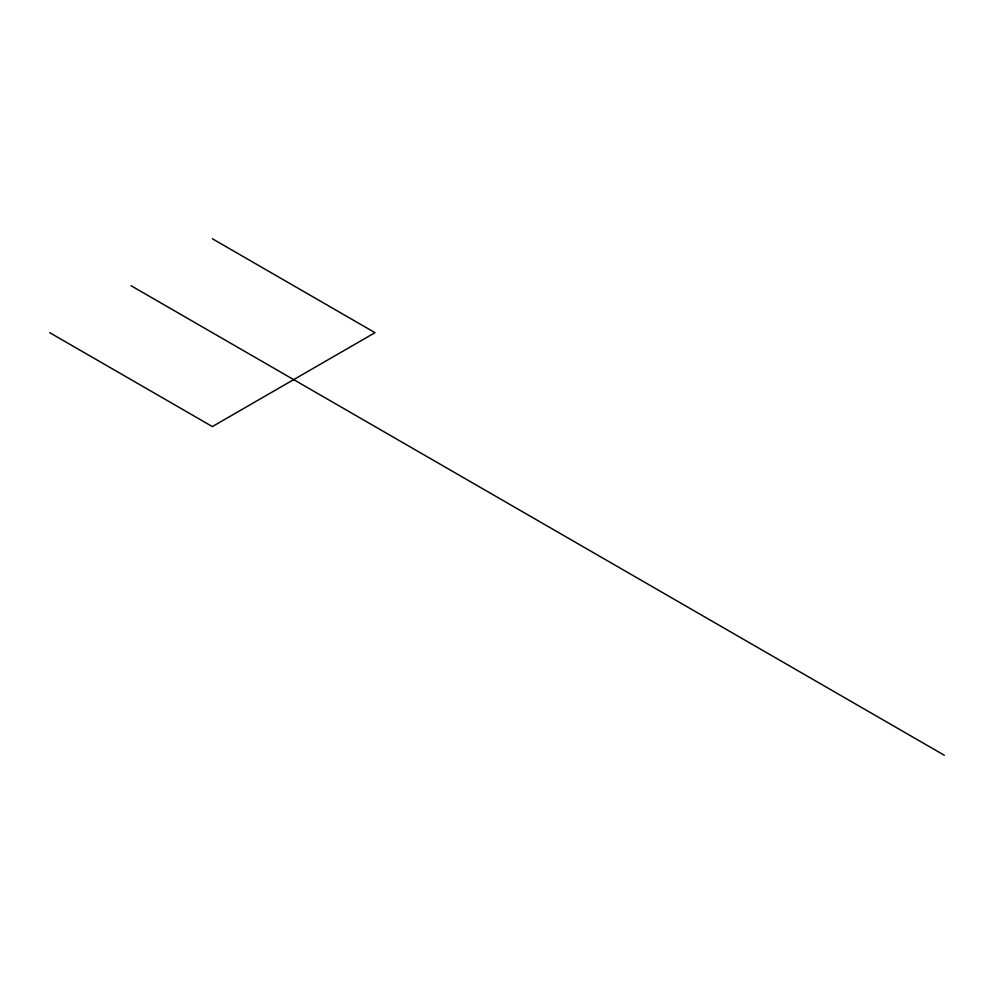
<?xml version="1.0" encoding="UTF-8"?>
<svg xmlns="http://www.w3.org/2000/svg" width="994" height="994" viewBox="0 0 994 994"><rect width="100%" height="100%" fill="white"/><g stroke="black" fill="none" stroke-linecap="round" stroke-linejoin="round"><path stroke-width="1.49" d="M212.356 238.759L375.011 332.667L212.356 426.575L49.7 332.667M131.022 285.713L944.3 755.241"/></g></svg>
